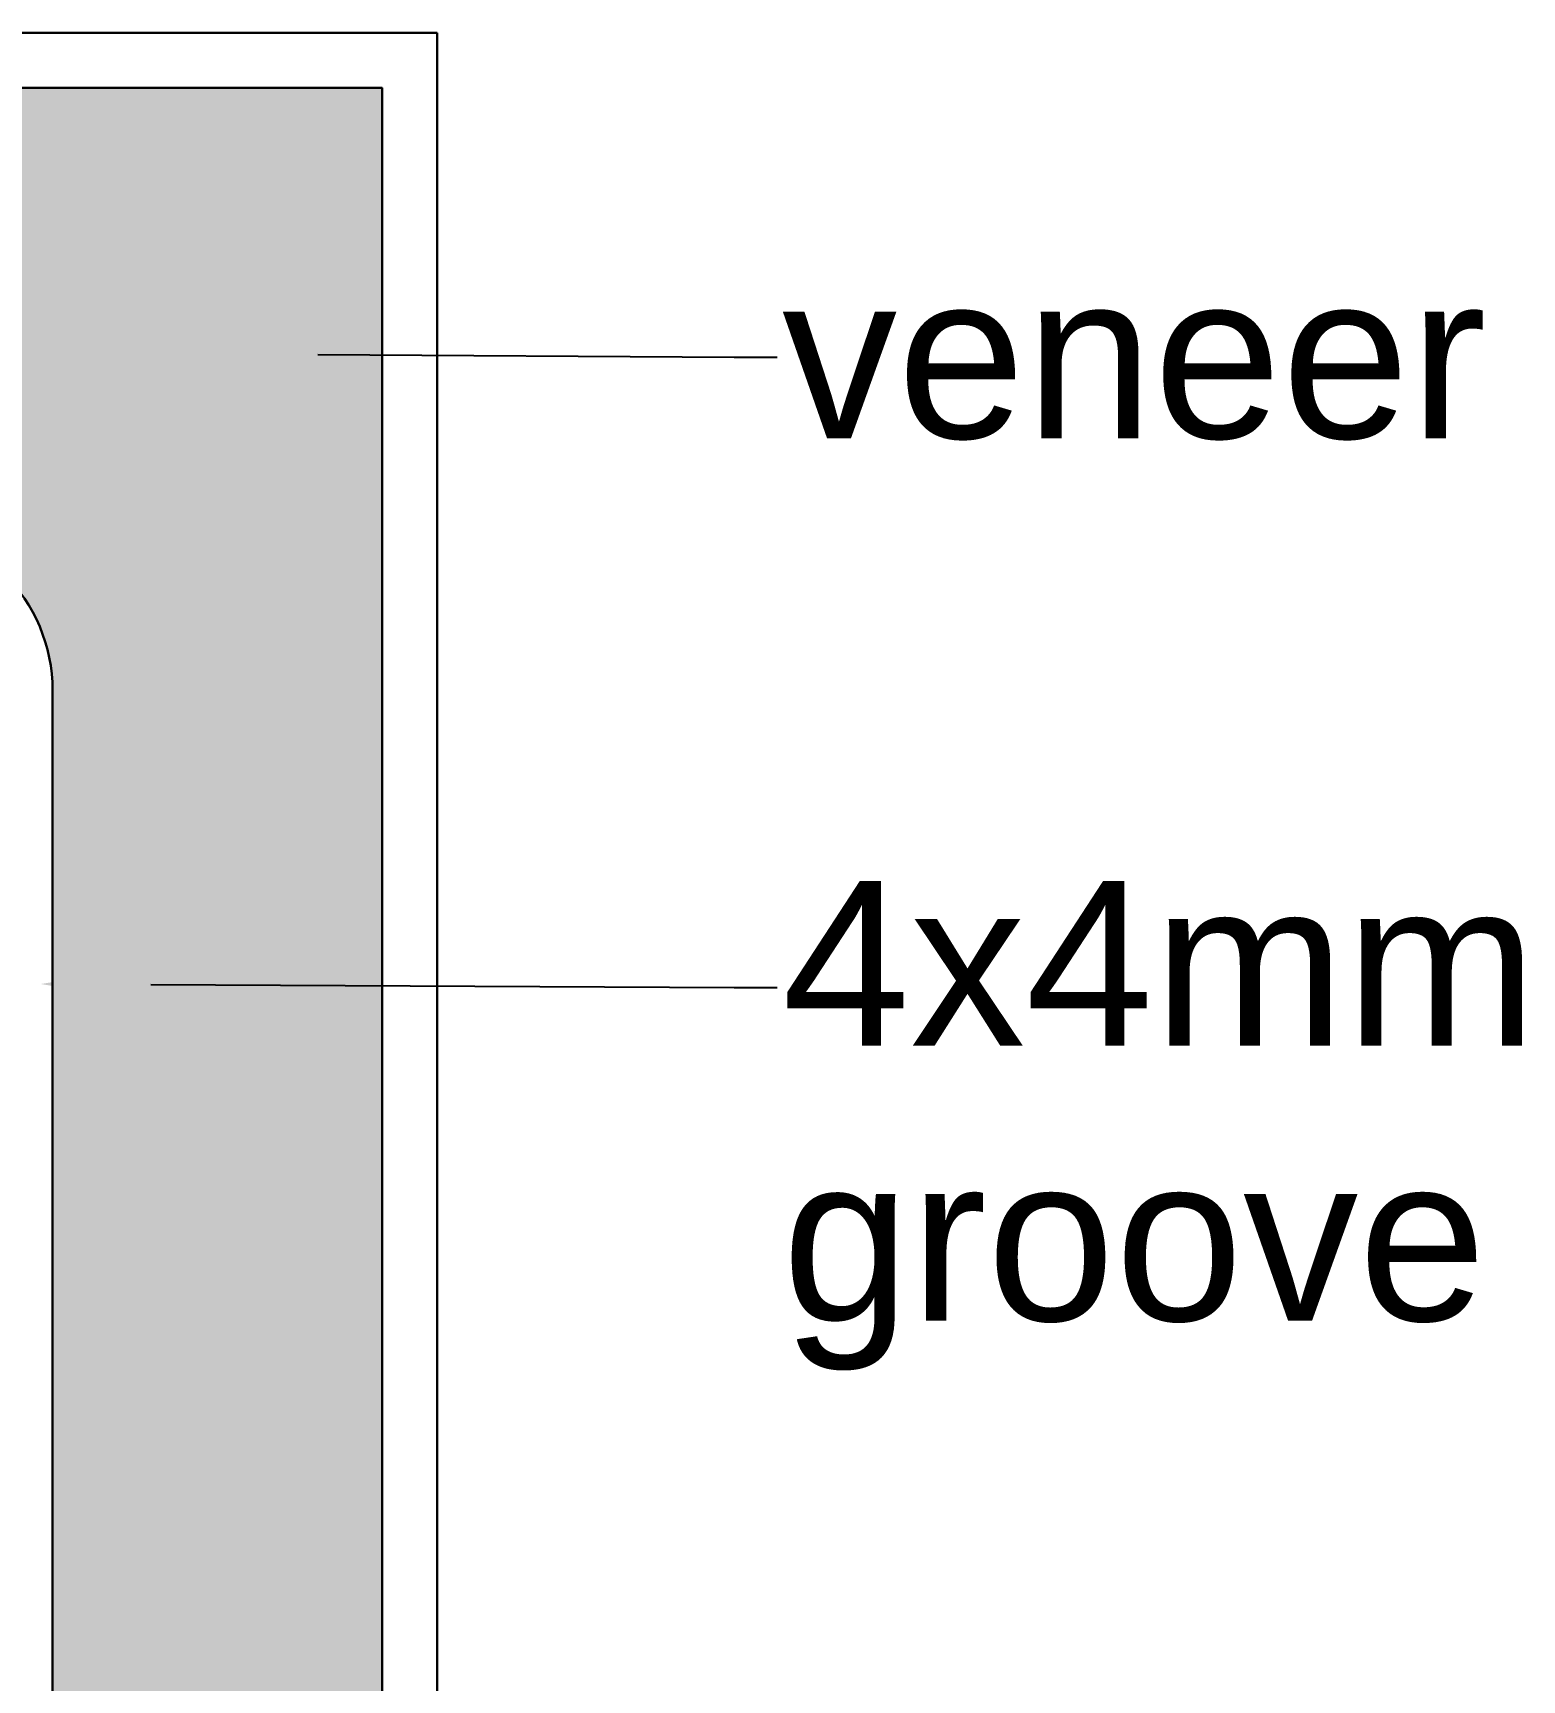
# Model space of a CAD drawing. Header units: millimetres. Extents: x 35877 to 3066687, y -650199 to -40525.
# Drawn here: x 148126.73 to 148153.81, y -180484.81 to -180454.85 of the extents above; entities that cross this region are included whole.
import ezdxf
from ezdxf import colors
from ezdxf.entities.mleader import LeaderData, LeaderLine
from ezdxf.math import Vec2, Vec3

# ---------------------------------------------------------------- set-up
doc = ezdxf.new("R2010")
doc.units = ezdxf.units.MM
doc.header["$MEASUREMENT"] = 0
for name, color, linetype, lineweight in [('dim05', 1, 'Continuous', 13), ('Elevation 4.5', 206, 'Continuous', 5), ('FURNITURE', 32, 'Continuous', 9), ('LABALLING', 1, 'Continuous', 25)]:
    doc.layers.add(name, color=color, linetype=linetype, lineweight=lineweight)
doc.styles.get("Standard").update_dxf_attribs({"font": 'arial.ttf', "height": 6})

msp = doc.modelspace()

# ---------------------------------------------------------------- hatches: boundary and pattern name
at = {"layer": 'dim05', "lineweight": 0, "true_color": 0xa47149, "transparency": 33554630}
h = msp.add_hatch(color=35, dxfattribs=at)
h.dxf.hatch_style = 1
h.paths.add_polyline_path([(148133.0761899372, -180455.8526228707), (148087.084099125, -180455.8526228707), (148087.0917485357, -180547.8119476445), (148133.0838393479, -180547.8119476445), (148133.0826000501, -180532.9134151558), (148127.0838393479, -180532.9134151558), (148127.0838393479, -180535.8119476445, -0.4142135623730951), (148124.0838393479, -180538.8119476445), (148096.0862859893, -180538.8119476445, -0.4142135623730951), (148093.0862859893, -180535.8119476445), (148093.0862859893, -180466.8178476894, -0.4142135623730951), (148096.0862859893, -180463.8178476894), (148124.0838393479, -180463.8178476894, -0.4142135623730951), (148127.0838393479, -180466.8178476894), (148127.0838393479, -180493.7135500387), (148133.0793393055, -180493.7135500387)])

# ---------------------------------------------------------------- linework, layer by layer
at = {"layer": 'Elevation 4.5', "color": 18, "lineweight": 30, "true_color": 0x000000, "transparency": 33554687}
for p, q in [((148134.0761899372, -180454.8526228707), (148086.084099125, -180454.8526228707)), ((148134.0838393479, -180547.8119476445), (148134.0761899372, -180454.8526228707))]:
    msp.add_line(p, q, dxfattribs=at)
msp.add_lwpolyline([(148134.0761899372, -180454.8526228707), (148086.084099125, -180454.8526228707), (148086.0917485357, -180547.8119476445), (148134.0838393479, -180547.8119476445)], close=True, dxfattribs=at)
at = {"layer": 'FURNITURE', "lineweight": 30, "transparency": 33554687}
msp.add_lwpolyline([(148133.0838393479, -180547.8119476445), (148133.0761899372, -180455.8526228707), (148087.084099125, -180455.8526228707), (148087.0917485357, -180547.8119476445)], dxfattribs=at)
msp.add_lwpolyline([(148127.0838393479, -180493.7135500387), (148127.0838393479, -180466.8178476894, 0.414213562373095), (148124.0838393479, -180463.8178476894), (148096.0862859893, -180463.8178476894, 0.414213562373095), (148093.0862859893, -180466.8178476894), (148093.0862859893, -180535.8119476445, 0.414213562373095), (148096.0862859893, -180538.8119476445), (148124.0838393479, -180538.8119476445, 0.414213562373095), (148127.0838393479, -180535.8119476445), (148127.0838393479, -180532.9134151558)], format="xyb", dxfattribs=at)

# ---------------------------------------------------------------- leaders
at = {"layer": 'LABALLING', "lineweight": 5, "ltscale": 4, "transparency": 33554687}
ml = msp.add_multileader_mtext('Standard', dxfattribs=at)
ml.set_content('\\A1;veneer', color=256)
ml.set_leader_properties()
ml.build(insert=Vec2(0, 0))
ml.multileader.update_dxf_attribs({"dogleg_length": 28.27619695071131, "arrow_head_size": 2})
ctx = ml.context
ctx.base_point, ctx.char_height, ctx.arrow_head_size, ctx.landing_gap_size, ctx.plane_origin = Vec3(148140.2618626099, -180460.7499548052), 3, 2, 0.09, Vec3(148156.1588423064, -180460.7499548052)
notes = []
notes.append((ctx, [(0, (1, 1, 0), (148139.4801939472, -180460.7499548052), (1, 0), 0.7816686627478333, [(0, [(148129.905220245, -180460.6850117798)], 0, [])])]))
ctx.mtext.insert, ctx.mtext.flow_direction = Vec3(148140.3518626099, -180459.2253981885), 5
ml = msp.add_multileader_mtext('Standard', dxfattribs=at)
ml.set_content('\\A1;4x4mm \\Pgroove', color=256)
ml.set_leader_properties()
ml.build(insert=Vec2(0, 0))
ml.multileader.update_dxf_attribs({"dogleg_length": 28.27619695071131, "arrow_head_size": 2})
ctx = ml.context
ctx.base_point, ctx.char_height, ctx.arrow_head_size, ctx.landing_gap_size, ctx.plane_origin = Vec3(148140.2618626099, -180472.2164948167), 3, 2, 0.09, Vec3(148156.1588423064, -180472.2164948167)
notes.append((ctx, [(0, (1, 1, 0), (148139.4801939472, -180472.2164948167), (1, 0), 0.7816686627478333, [(0, [(148126.8672050764, -180472.1515517913)], 0, [])])]))
ctx.mtext.insert, ctx.mtext.flow_direction = Vec3(148140.3518626099, -180470.2754989094), 5
for ctx, leaders in notes:
    for number, flags, end, landing, length, lines in leaders:
        leader = LeaderData()
        leader.index, (leader.has_last_leader_line, leader.has_dogleg_vector, leader.attachment_direction) = number, flags
        leader.last_leader_point, leader.dogleg_vector, leader.dogleg_length = Vec3(end), Vec3(landing), length
        for number, points, colour, breaks in lines:
            line = LeaderLine()
            line.index, line.vertices, line.color, line.breaks = number, Vec3.list(points), colors.encode_raw_color(colour), breaks
            leader.lines.append(line)
        ctx.leaders.append(leader)

doc.saveas('drawing.dxf')
